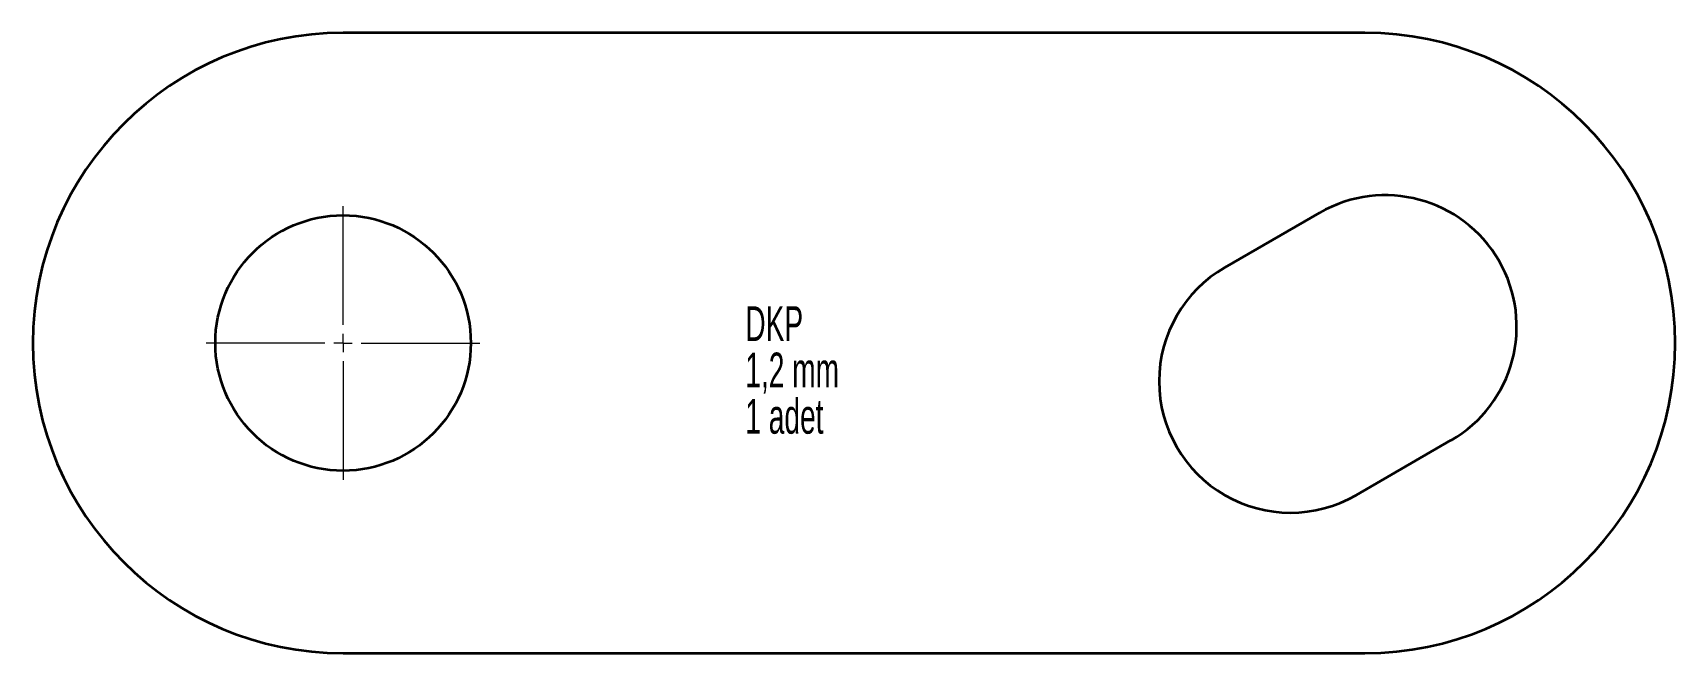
# Model space of a CAD drawing. Header units: millimetres. Extents: x -77 to 373, y 6 to 176.
import ezdxf

# ---------------------------------------------------------------- set-up
doc = ezdxf.new("R2010")
doc.units = ezdxf.units.MM
doc.styles.add('SLDTEXTSTYLE0', font='TXT', dxfattribs={"width": 0.605})

# ---------------------------------------------------------------- blocks, each defined once
blk = doc.blocks.new('SW_NOTE_0')
at = {"color": 0, "linetype": 'Continuous', "lineweight": 0, "char_height": 9.525, "attachment_point": 1, "style": 'SLDTEXTSTYLE0'}
for s, insert in [('DKP', (0, 12.28)), ('1,2 mm', (0, -0.42)), ('1 adet', (0, -13.12))]:
    blk.add_mtext(s, dxfattribs=dict(at, insert=insert))
blk = doc.blocks.new('SW_CENTERMARKSYMBOL_0')
at = {"color": 0, "linetype": 'Continuous', "lineweight": 18}
for p, q in [((0, 5), (0, 37.5)), ((-5, 0), (-37.5, 0)), ((0, 0), (-2.5, 0)), ((0, 0), (0, 2.5)), ((0, 0), (0, -2.5)), ((0, 0), (2.5, 0)), ((5, 0), (37.5, 0)), ((0, -5), (0, -37.5))]:
    blk.add_line(p, q, dxfattribs=at)

msp = doc.modelspace()

# ---------------------------------------------------------------- linework, layer by layer
at = {"color": 7, "linetype": 'Continuous', "lineweight": 35}
for p, q in [((288.45, 175.86), (8.45, 175.86)), ((276.02, 126.54), (250.04, 111.54)), ((286.04, 49.19), (312.02, 64.19)), ((8.45, 5.86), (288.45, 5.86))]:
    msp.add_line(p, q, dxfattribs=at)
msp.add_circle((8.45, 90.86), 35, dxfattribs=at)
for centre, radius, start, end in [((8.45, 90.86), 85, 90, 270), ((288.45, 90.86), 85, 270, 90), ((294.02, 95.36), 36, 300, 120), ((268.04, 80.36), 36, 120, 300)]:
    msp.add_arc(centre, radius, start, end, dxfattribs=at)

# ---------------------------------------------------------------- block references
at = {"color": 7, "linetype": 'Continuous', "lineweight": 18}
msp.add_blockref('SW_CENTERMARKSYMBOL_0', (8.45, 90.86), dxfattribs=at)
at = {"color": 7, "linetype": 'Continuous', "lineweight": 0}
msp.add_blockref('SW_NOTE_0', (118.66, 88.65), dxfattribs=at)

doc.saveas('drawing.dxf')
